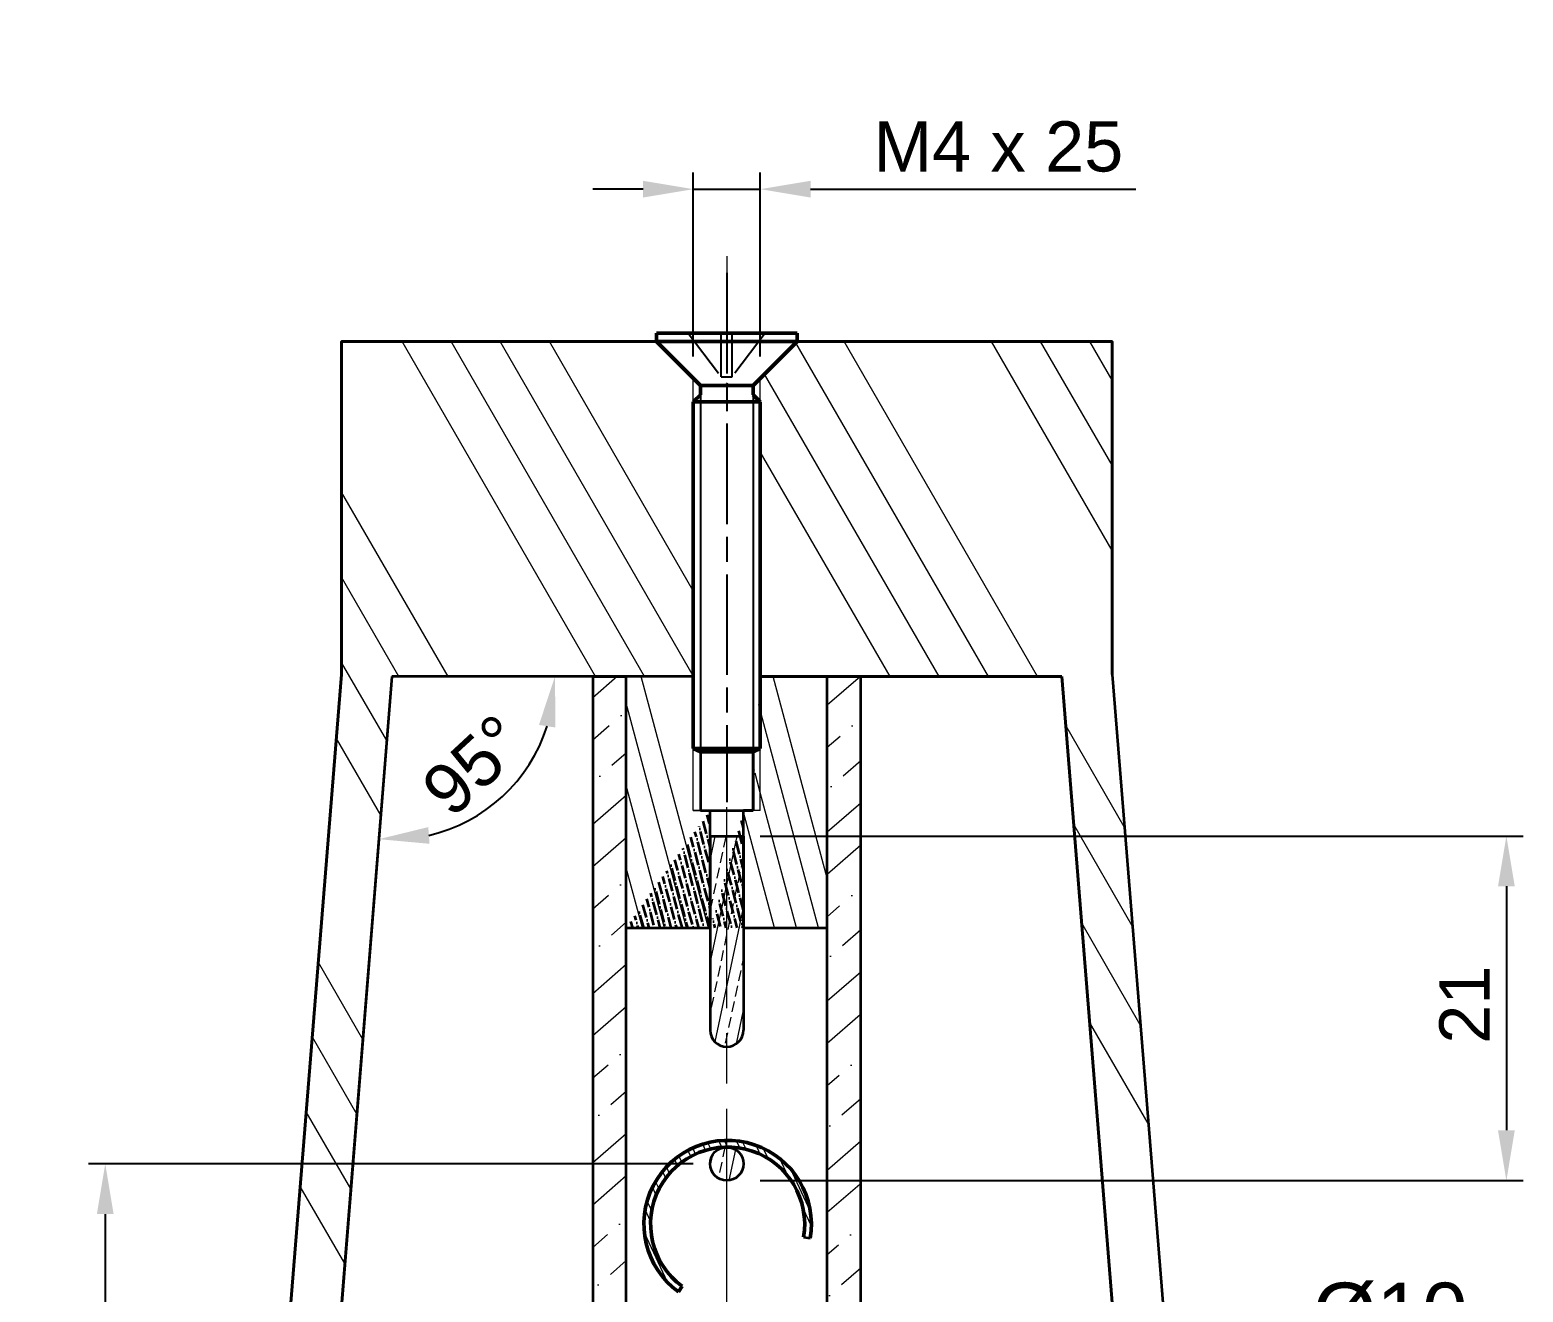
# Model space of a CAD drawing. Header units: millimetres. Extents: x 172 to 840, y -38 to 597.
# Drawn here: x 451.7 to 540.9, y 189.4 to 264.7 of the extents above; entities that cross this region are included whole.
import ezdxf

# ---------------------------------------------------------------- set-up
doc = ezdxf.new("R2010")
doc.units = ezdxf.units.MM
for name, pattern in [('3.1_Seccao$0$AM_ISO02W050', [7.5, 6, -1.5]), ('3.1_Seccao$0$AM_ISO08W050', [18, 12, -1.5, 3, -1.5]), ('AM_ISO02W050', [7.5, 6, -1.5]), ('AM_ISO02W050x2', [3.75, 3, -0.75]), ('AM_ISO08W050', [18, 12, -1.5, 3, -1.5]), ('AM_ISO08W050x2', [9, 6, -0.75, 1.5, -0.75])]:
    doc.linetypes.add(name, pattern=pattern)
for name, color, linetype, lineweight in [('3.1_Seccao$0$AM_0N', 7, 'Continuous', 50), ('3.1_Seccao$0$AM_3N', 6, 'AM_ISO02W050', 25), ('3.1_Seccao$0$AM_4N', 3, 'Continuous', 25), ('3.1_Seccao$0$AM_7N', 4, 'AM_ISO08W050', 25), ('3.1_Seccao$0$Contorno', 7, 'Continuous', 35), ('3.1_Seccao$0$Inflexão', 7, 'Continuous', 18), ('3.1_Seccao$0$Invisível', 7, '3.1_Seccao$0$AM_ISO02W050', 18), ('3.1_Seccao$0$Tracejado', 4, 'Continuous', 18), ('AM_5', 3, 'Continuous', 18)]:
    doc.layers.add(name, color=color, linetype=linetype, lineweight=lineweight)
doc.layers.add('3.1_Seccao$0$Eixos', color=3, linetype='3.1_Seccao$0$AM_ISO08W050', lineweight=18, plot=False)
doc.styles.get("Standard").update_dxf_attribs({"font": 'arial.ttf'})
doc.dimstyles.new('ISO-25$0', dxfattribs={"dimtxt": 3, "dimasz": 3, "dimexe": 1, "dimexo": 2, "dimgap": 1, "dimtad": 1, "dimdec": 1, "dimtxsty": 'Standard', "dimcen": 2.5, "dimadec": 0, "dimazin": 0, "dimtfac": 1, "dimtdec": 1, "dimtmove": 0, "dimatfit": 3, "dimfxl": 1, "dimarcsym": 0})
doc.dimstyles.new('ISO-25$2', dxfattribs={"dimtxt": 3, "dimasz": 3, "dimexe": 1, "dimexo": 2, "dimgap": 1, "dimtad": 1, "dimdec": 1, "dimtxsty": 'Standard', "dimcen": 2.5, "dimadec": 0, "dimazin": 0, "dimtfac": 1, "dimtdec": 1, "dimtmove": 0, "dimatfit": 3, "dimfxl": 1, "dimarcsym": 0})
pattern_1 = [(300.0000000000001, (139.9558649503269, -196.5287717682265), (13.19822715367485, 7.620000000000004), []), (300.0000000000001, (139.026160023138, -199.9984777925428), (13.19822715367485, 7.620000000000004), []), (300.0000000000001, (138.0964550959491, -203.468183816859), (13.19822715367485, 7.620000000000004), []), (300.0000000000001, (137.1667480982077, -206.9378975685819), (13.19822715367485, 7.620000000000004), [])]
pattern_2 = [(105, (139.9558649503269, -196.5287717682265), (-7.360354796322703, -1.972201123681208), []), (105, (140.853890950327, -194.9733451097086), (-7.360354796322703, -1.972201123681208), []), (105, (141.7519169503269, -193.4179184511908), (-7.360354796322703, -1.972201123681208), []), (105, (142.6499449503269, -191.8624883285713), (-7.360354796322703, -1.972201123681208), [])]

# ---------------------------------------------------------------- blocks, each defined once
blk = doc.blocks.new('*D45')
at = {"layer": 'AM_5', "color": 0, "lineweight": -2, "transparency": 16777216}
for p, q in [((491.321656874884, 197.0295082522012), (455.2120186191235, 197.0295082522012)), ((456.2120186191235, 194.0295082522012), (456.2120186191236, 123.8538550088437)), ((489.7002252845527, 120.8538550088437), (455.2120186191236, 120.8538550088437))]:
    blk.add_line(p, q, dxfattribs=at)
at = {"layer": 'AM_5', "color": 0, "transparency": 16777216}
for points in [[(455.7120186191235, 194.0295082522012), (456.7120186191235, 194.0295082522012), (456.2120186191235, 197.0295082522012)], [(455.7120186191236, 123.8538550088437), (456.7120186191236, 123.8538550088437), (456.2120186191236, 120.8538550088437)]]:
    blk.add_solid(points, dxfattribs=at)
at = {"layer": 'Defpoints', "color": 0, "transparency": 16777216}
for p in [(493.321656874884, 197.0295082522012), (456.2120186191236, 120.8538550088437), (491.7002252845527, 120.8538550088437)]:
    blk.add_point(p, dxfattribs=at)
at = {"layer": 'AM_5', "color": 0, "transparency": 16777216, "insert": (453.6802996559584, 158.9416816305222), "char_height": 3, "attachment_point": 5, "rotation": 90}
blk.add_mtext('76', dxfattribs=at)
blk = doc.blocks.new('*D50')
at = {"layer": 'AM_5', "color": 0, "lineweight": -2, "transparency": 16777216}
for p, q in [((495.3234244131589, 216.5947376761576), (540.8675028211823, 216.5947376761576)), ((539.8675028211823, 213.5947376761576), (539.8675028211823, 199.0295573338687)), ((495.3117492553046, 196.0295573338687), (540.8675028211823, 196.0295573338687))]:
    blk.add_line(p, q, dxfattribs=at)
at = {"layer": 'AM_5', "color": 0, "transparency": 16777216}
for points in [[(539.3675028211823, 213.5947376761576), (540.3675028211823, 213.5947376761576), (539.8675028211823, 216.5947376761576)], [(539.3675028211823, 199.0295573338687), (540.3675028211823, 199.0295573338687), (539.8675028211823, 196.0295573338687)]]:
    blk.add_solid(points, dxfattribs=at)
at = {"layer": 'Defpoints', "color": 0, "transparency": 16777216}
for p in [(493.3234244131589, 216.5947376761576), (493.3117492553046, 196.0295573338687), (539.8675028211823, 196.0295573338687)]:
    blk.add_point(p, dxfattribs=at)
at = {"layer": 'AM_5', "color": 0, "transparency": 16777216, "insert": (537.3613636670211, 206.5286548932603), "char_height": 3, "attachment_point": 5, "rotation": 90}
blk.add_mtext('21', dxfattribs=at)
blk = doc.blocks.new('*D53')
at = {"layer": 'AM_5', "color": 0, "lineweight": -2, "transparency": 16777216}
for p, q in [((491.3225395969158, 245.2177540182738), (491.3225213546475, 256.2177540182577)), ((495.3225416911324, 245.2177606518294), (495.3225234488641, 256.2177606518133)), ((488.3225230130397, 255.2177490430949), (485.3225230130438, 255.2177440679308)), ((491.3225230130355, 255.217754018259), (495.3225251072521, 255.2177606518146)), ((498.3225251072481, 255.2177656269787), (517.7515837702499, 255.2177978478969))]:
    blk.add_line(p, q, dxfattribs=at)
at = {"layer": 'AM_5', "color": 0, "transparency": 16777216}
for points in [[(488.3225221838456, 255.7177490430942), (488.3225238422337, 254.7177490430956), (491.3225230130355, 255.217754018259)], [(498.322524278054, 255.717765626978), (498.322525936442, 254.7177656269793), (495.3225251072521, 255.2177606518146)]]:
    blk.add_solid(points, dxfattribs=at)
at = {"layer": 'Defpoints', "color": 0, "transparency": 16777216}
for p in [(495.3225251072521, 255.2177606518146), (491.3225429136918, 243.2177540182766), (495.3225450079084, 243.2177606518322)]:
    blk.add_point(p, dxfattribs=at)
at = {"layer": 'AM_5', "color": 0, "transparency": 16777216, "insert": (509.5370502401745, 257.7495031881814), "char_height": 3, "attachment_point": 5, "rotation": 9.501863481295358e-05}
blk.add_mtext('M4 x 25', dxfattribs=at)
blk = doc.blocks.new('*D61')
at = {"layer": 'AM_5', "color": 0, "lineweight": -2, "transparency": 16777216}
blk.add_arc((473.3225406440224, 226.1177562879461), 9.73967306365753, 283.1424522675702, 342.2813158843749, dxfattribs=at)
at = {"layer": 'AM_5', "color": 0, "transparency": 16777216}
for points in [[(482.1061511778495, 223.2305527206418), (483.0942205796687, 223.0765434443349), (483.0622137076799, 226.1177562879461)], [(475.5744206899845, 216.1345834163858), (475.4997359190881, 217.1317906089973), (472.5454567267017, 216.4091327000023)]]:
    blk.add_solid(points, dxfattribs=at)
at = {"layer": 'Defpoints', "color": 0, "transparency": 16777216}
for p in [(473.3225406440224, 226.1177562879461), (473.3225406440224, 226.1177562879461), (491.322540644021, 226.117756287946), (477.7365604803551, 217.4357254039076), (455.3937623168608, 2.12166488733277)]:
    blk.add_point(p, dxfattribs=at)
at = {"layer": 'AM_5', "color": 0, "transparency": 16777216, "insert": (478.2117830438246, 220.821539612735), "char_height": 3, "attachment_point": 5, "rotation": 42.71188407597257}
blk.add_mtext('95°', dxfattribs=at)

msp = doc.modelspace()

# ---------------------------------------------------------------- hatches: boundary and pattern name
at = {"layer": '3.1_Seccao$0$Contorno', "transparency": 33554687}
h = msp.add_hatch(dxfattribs=at)
h.set_pattern_fill('ANSI34', color=256, scale=0.6, angle=255)
h.set_pattern_definition([(300.0000000000001, (486.0100498464235, 22.38267511234517), (9.898670365256134, 5.715000000000002), []), (300.0000000000001, (485.3127711510318, 19.78039559410797), (9.898670365256134, 5.715000000000002), []), (300.0000000000001, (484.6154924556401, 17.17811607587076), (9.898670365256134, 5.715000000000002), []), (300.0000000000001, (483.9182122073341, 14.57583076207861), (9.898670365256134, 5.715000000000002), [])])
edge = h.paths.add_edge_path()
edge.add_line((495.322540644021, 226.1177562879461), (513.3225406440222, 226.1177562879461))
h = msp.add_hatch(dxfattribs=at)
h.set_pattern_fill('ANSI36', color=256, scale=0.1, angle=59.99999999999999)
h.set_pattern_definition([(105, (486.0100498464235, 22.38267511234517), (-0.4504877817818673, 0.4545174904118133), [0.7937500000000001, -0.15875, 0, -0.15875])])
edge = h.paths.add_edge_path()
edge.add_line((494.322540644021, 211.1177562879461), (494.3225866149737, 218.1177562879461))
edge.add_line((492.3225406440213, 211.1177562879461), (492.3236701683932, 218.1177562879461))
edge.add_line((487.3225406440224, 211.1177562879461), (492.3234244131587, 211.1177562879461))
at = {"layer": '3.1_Seccao$0$Tracejado', "transparency": 33554687}
h = msp.add_hatch(dxfattribs=at)
h.set_pattern_fill('ANSI34', color=256, scale=0.8, angle=255)
h.set_pattern_definition(pattern_1)
edge = h.paths.add_edge_path()
edge.add_line((470.3225406440224, 246.1177562879461), (489.1225406440224, 246.1177562879461))
edge.add_line((489.1225406440224, 246.1177562879461), (491.7519556440225, 243.4883412879461))
edge.add_line((491.7519556440225, 242.9471712879461), (491.3225406440224, 242.517756287946))
edge.add_line((491.3225406440224, 242.517756287946), (491.322540644021, 226.1177562879461))
edge.add_line((491.322540644021, 226.1177562879461), (473.3225406440223, 226.1177562879461))
edge.add_line((473.3225406440224, 226.1177562879461), (455.3937623168608, 2.12166488733277))
edge.add_line((470.3225406440224, 226.238527984147), (470.3225406440224, 246.1177562879461))
edge.add_line((452.2486000716987, 2.12166488733277), (470.3225406440224, 226.238527984147))
edge.add_line((455.3937623168608, 2.12166488733277), (452.2486000716985, 2.12166488733277))
h = msp.add_hatch(dxfattribs=at)
h.set_pattern_fill('ANSI34', color=256, scale=0.1, angle=59.99999999999999)
h.set_pattern_definition([(105, (486.0100498464235, 22.38267511234517), (-1.840088699080676, -0.493050280920302), []), (105, (486.2345563464235, 22.77153177697463), (-1.840088699080676, -0.493050280920302), []), (105, (486.4590628464235, 23.1603884416041), (-1.840088699080676, -0.493050280920302), []), (105, (486.6835698464235, 23.54924597225896), (-1.840088699080676, -0.493050280920302), [])])
edge = h.paths.add_edge_path()
edge.add_line((470.3225406440224, 246.1177562879461), (489.1225406440224, 246.1177562879461))
h = msp.add_hatch(dxfattribs=at)
h.set_pattern_fill('ANSI34', color=256, scale=0.8, angle=255)
h.set_pattern_definition(pattern_1)
h.paths.add_polyline_path([(531.3852436873012, 2.121665221232263), (513.3225406440222, 226.1177562879461), (495.3225406440224, 226.1177562879461), (495.3225406440224, 242.517756287946), (494.8931256440223, 242.9471712879461), (494.8931256440223, 243.4883412879461), (497.5225406440225, 246.1177562879461), (516.3225406440224, 246.1177562879461), (516.3225406440224, 226.238527984147), (534.396482155363, 2.121665083534651)])
edge = h.paths.add_edge_path()
edge.add_line((531.7133243834671, -1.87833511266723), (532.6774032180506, -13.88224371205393))
edge.add_line((534.7190566192403, -1.87833511266723), (535.6871199421714, -13.88224347289105))
h = msp.add_hatch(dxfattribs=at)
h.set_pattern_fill('ANSI36', color=256, scale=0.6, angle=176)
h.set_pattern_definition([(221, (139.9558649503269, -196.5287717682265), (-1.266220612840751, -3.624858538221484), [4.762499999999988, -0.9524999999999983, 0, -0.9524999999999983])])
h.paths.add_polyline_path([(485.3225406440224, 226.1177562879461), (487.3225406440224, 226.1177562879461), (487.3225406440224, 76.11775628794607), (485.3225406440224, 76.11775628794607)])
h.paths.add_polyline_path([(499.3225406440224, 226.1177562879461), (501.3225406440224, 226.1177562879461), (501.3225406440224, 76.11775628794607), (499.3225406440224, 76.11775628794607)])
h = msp.add_hatch(dxfattribs=at)
h.set_pattern_fill('ANSI34', color=256, scale=0.4, angle=59.99999999999999)
h.set_pattern_definition(pattern_2)
edge = h.paths.add_edge_path()
edge.add_line((487.3225406440224, 211.1177562879461), (487.3225406440224, 226.1177562879461))
edge.add_line((487.3225406440224, 226.1177562879461), (491.3225406440212, 226.1177562879461))
edge.add_line((491.322540644021, 221.8324637879468), (491.322540644021, 218.117756287946))
edge.add_line((491.322540644021, 218.117756287946), (492.3236701683931, 218.1177562879461))
edge.add_line((492.3236701683932, 218.1177562879461), (492.3225406440213, 211.1177562879461))
edge.add_line((492.3225406440213, 211.1177562879461), (487.3225406440224, 211.1177562879461))
edge = h.paths.add_edge_path(flags=0)
edge.add_line((495.322540644021, 221.8324637879454), (495.322540644021, 218.1177562879461))
edge.add_line((495.322540644021, 218.117756287946), (495.322540644021, 226.1177562879461))
edge = h.paths.add_edge_path(flags=17)
edge.add_line((499.3225406440224, 226.1177562879461), (495.3225406440212, 226.1177562879461))
edge.add_line((495.322540644021, 221.8324637879454), (495.322540644021, 218.1177562879461))
edge.add_line((495.322540644021, 218.1177562879461), (494.3225866149736, 218.1177562879461))
edge.add_line((494.3225866149737, 218.1177562879461), (494.3225882681438, 211.1177562879461))
edge.add_line((494.3225882681437, 211.1177562879461), (499.3225406440224, 211.1177562879461))
edge.add_line((499.3225406440224, 211.1177562879461), (499.3225406440224, 226.1177562879461))
h.paths.add_polyline_path([(499.3225406440224, 226.1177562879461), (495.322540644021, 226.1177562879461), (495.322540644021, 218.1177562879461), (494.3225866149737, 218.1177562879461), (494.3225882681437, 211.1177562879461), (499.3225406440224, 211.1177562879461)], flags=17)
h = msp.add_hatch(dxfattribs=at)
h.set_pattern_fill('ANSI34', color=256, scale=0.4, angle=59.99999999999999)
h.set_pattern_definition(pattern_2)
edge = h.paths.add_edge_path()
edge.add_line((495.322540644021, 221.8324637879454), (495.322540644021, 218.1177562879461))
edge.add_line((495.322540644021, 218.1177562879461), (494.3225866149736, 218.1177562879461))
edge.add_line((494.3225866149737, 218.1177562879461), (494.3225882681438, 211.1177562879461))
edge.add_line((494.3225882681437, 211.1177562879461), (499.3225406440224, 211.1177562879461))
edge.add_line((499.3225406440224, 211.1177562879461), (499.3225406440224, 226.1177562879461))
edge.add_line((499.3225406440224, 226.1177562879461), (495.3225406440212, 226.1177562879461))
h = msp.add_hatch(dxfattribs=at)
h.set_pattern_fill('ANSI34', color=256, scale=0.4, angle=59.99999999999999)
h.set_pattern_definition(pattern_2)
edge = h.paths.add_edge_path()
edge.add_line((494.8931256440223, 221.6177562879461), (494.893526017026, 218.1177562879461))
edge.add_line((495.3225406440224, 221.8324637879461), (494.8931256440223, 221.6177562879461))
edge.add_line((495.322540644021, 226.1177562879461), (495.322540644021, 218.1177562879461))
edge.add_line((495.322540644021, 218.1177562879461), (494.3225866149736, 218.1177562879461))
h = msp.add_hatch(dxfattribs=at)
h.set_pattern_fill('ANSI33', color=256, scale=0.2, angle=33)
h.set_pattern_definition([(78, (139.9558649503269, -196.5287717682265), (-1.242247452931933, 0.2640478473385544), []), (78, (140.7090129257767, -196.0396717541681), (-1.242247452931933, 0.2640478473385544), [0.635, -0.3175])])
h.paths.add_polyline_path([(494.3216568748837, 205.0168725188086, -1), (492.3234244131587, 205.0168725188086), (492.3234244131587, 211.1177562879461), (492.3225406440213, 211.1177562879461), (492.3236701683932, 218.1177562879461), (494.3225866149737, 218.1177562879461), (494.3225766128855, 216.5947376761575), (494.3234244131586, 216.5947376761575)])
h.paths.add_polyline_path([(494.3225866149737, 218.1177562879461), (493.3225406440221, 218.1177562879461), (493.3225406440221, 216.5947376761575), (494.3225766128855, 216.5947376761575)], flags=17)
h.paths.add_polyline_path([(493.3225406440221, 218.1177562879461), (492.3236701683932, 218.1177562879461), (492.3234244131587, 216.5947376761575), (493.3225406440221, 216.5947376761575)], flags=16)
h.paths.add_polyline_path([(494.3216568748836, 197.0295082522011, 0.4139547360349088), (493.3225406440213, 198.029507861677), (493.3225406440213, 196.0295086427252, 0.4139547360349088)])
h.paths.add_polyline_path([(493.3225406440213, 198.029507861677, 0.001603574086288034), (493.2930358521025, 198.0290985868156, 0.4058541503109148), (492.3216568748838, 197.0295082522011, 0.4144724360897938), (493.3225406440213, 196.0295086427252)])
h = msp.add_hatch(dxfattribs=at)
h.set_pattern_fill('ANSI32', color=256, scale=0.1, angle=70)
h.set_pattern_definition([(115, (139.9558649503269, -196.5287717682265), (-0.8632581671524093, -0.4025438943080162), []), (115, (140.109436440942, -196.1068375654895), (-0.8632581671524093, -0.4025438943080162), [])])
edge = h.paths.add_edge_path()
edge.add_arc((493.3719896472437, 193.4299739562285), 4.999999999999974, 350.2140913183181, 594.0243701431774)
edge.add_line((490.4347841849333, 189.383639309641), (490.6479093891398, 189.7221325109494))
edge.add_arc((493.3715947494875, 193.429466475074), 4.600302931734309, -9.778844118795178, 233.6962075322229, ccw=False)
edge.add_line((497.9050584051906, 192.6481250988874), (498.2992382971861, 192.5801382417272))

# ---------------------------------------------------------------- linework, layer by layer
at = {"layer": '3.1_Seccao$0$AM_0N'}
for p, q in [((489.1225406440224, 246.6177562879461), (497.5225406440225, 246.6177562879461)), ((489.1225406440224, 246.1177562879461), (489.1225406440224, 246.6177562879461)), ((489.1225406440224, 246.1177562879461), (491.7519556440225, 243.4883412879461)), ((489.1225406440224, 246.1177562879461), (497.5225406440225, 246.1177562879461)), ((497.5225406440225, 246.1177562879461), (494.8931256440223, 243.4883412879461)), ((497.5225406440225, 246.6177562879461), (497.5225406440225, 246.1177562879461)), ((491.7519556440225, 242.9471712879461), (491.7519556440225, 243.4883412879461)), ((491.7519556440225, 243.4883412879461), (494.8931256440223, 243.4883412879461)), ((494.8931256440223, 242.9471712879461), (494.8931256440223, 243.4883412879461)), ((491.3225406440224, 242.517756287946), (491.7519556440225, 242.9471712879461)), ((491.3225406440224, 221.8324637879461), (491.3225406440224, 242.517756287946)), ((491.3225406440224, 242.517756287946), (495.3225406440224, 242.517756287946)), ((495.3225406440224, 242.517756287946), (494.8931256440223, 242.9471712879461)), ((495.3225406440224, 221.8324637879461), (495.3225406440224, 242.517756287946)), ((491.3225406440224, 221.8324637879461), (495.3225406440224, 221.8324637879461)), ((491.7519556440225, 221.6177562879461), (491.3225406440224, 221.8324637879461)), ((494.8931256440223, 221.6177562879461), (491.7519556440225, 221.6177562879461)), ((494.8931256440223, 221.6177562879461), (495.3225406440224, 221.8324637879461)), ((490.4347841849333, 189.383639309641), (490.6479093891398, 189.7221325109494))]:
    msp.add_line(p, q, dxfattribs=at)
for centre, radius, start, end in [((493.3719896472437, 193.4299739562285), 4.999999999999974, 350.2140913183181, 234.0243701431774), ((493.3715947494875, 193.429466475074), 4.600302931734309, 350.2211558812048, 233.6962075322229)]:
    msp.add_arc(centre, radius, start, end, dxfattribs=at)
at = {"layer": '3.1_Seccao$0$AM_3N', "linetype": 'AM_ISO02W050x2'}
for p, q in [((491.0225406440225, 246.6177562879461), (493.3225406440224, 243.5822232930222)), ((492.9925406440224, 244.017756287946), (492.9925406440224, 246.6177562879461)), ((495.6225406440224, 246.6177562879461), (493.3225406440224, 243.5822232930222)), ((493.6525406440225, 244.017756287946), (493.6525406440225, 246.6177562879461)), ((492.9925406440224, 244.017756287946), (493.6525406440225, 244.017756287946))]:
    msp.add_line(p, q, dxfattribs=at)
at = {"layer": '3.1_Seccao$0$AM_4N'}
for p, q in [((491.7519556440225, 242.9471712879461), (491.7519556440225, 242.517756287946)), ((491.7519556440225, 242.517756287946), (491.7519556440225, 221.6177562879461)), ((494.8931256440223, 242.9471712879461), (494.8931256440223, 242.517756287946)), ((494.8931256440223, 242.517756287946), (494.8931256440223, 221.6177562879461))]:
    msp.add_line(p, q, dxfattribs=at)
at = {"layer": '3.1_Seccao$0$AM_7N', "linetype": 'AM_ISO08W050x2'}
msp.add_line((493.3225406440224, 250.2177562879461), (493.3225406440224, 218.6177562879461), dxfattribs=at)
at = {"layer": '3.1_Seccao$0$Contorno'}
for p, q in [((470.3225406440224, 226.238527984147), (470.3225406440224, 246.1177562879461)), ((470.3225406440224, 246.1177562879461), (489.1225406440224, 246.1177562879461)), ((497.5225406440225, 246.1177562879461), (516.3225406440224, 246.1177562879461)), ((497.5225406440225, 246.1177562879461), (516.3225406440224, 246.1177562879461)), ((516.3225406440224, 246.1177562879461), (516.3225406440224, 226.238527984147)), ((491.7519556440225, 243.4883412879461), (491.7519556440225, 242.9471712879461)), ((494.8931256440223, 242.9471712879461), (494.8931256440223, 243.4883412879461)), ((491.7519556440225, 242.9471712879461), (491.3225406440224, 242.517756287946)), ((491.3225406440224, 242.517756287946), (491.322540644021, 226.1177562879461)), ((495.3225406440224, 242.517756287946), (494.8931256440223, 242.9471712879461)), ((495.3225406440224, 226.1177562879461), (495.3225406440224, 242.517756287946)), ((452.2486000716987, 2.12166488733277), (470.3225406440224, 226.238527984147)), ((470.3225406440224, 226.238527984147), (452.8128009911029, 9.117756287946065)), ((473.3225406440224, 226.1177562879461), (455.3937623168608, 2.12166488733277)), ((473.3225406440224, 226.1177562879461), (464.451572902087, 116.1177562879461)), ((491.322540644021, 226.1177562879461), (473.3225406440224, 226.1177562879461)), ((491.322540644021, 226.1177562879461), (473.3225406440224, 226.1177562879461)), ((485.3225406440224, 226.1177562879461), (485.3225406440224, 76.11775628794607)), ((485.3225406440224, 226.1177562879461), (487.3225406440224, 226.1177562879461)), ((487.3225406440224, 76.11775628794607), (487.3225406440224, 226.1177562879461)), ((495.322540644021, 226.1177562879461), (513.3225406440222, 226.1177562879461)), ((513.3225406440222, 226.1177562879461), (495.3225406440224, 226.1177562879461)), ((499.3225406440224, 76.11775628794607), (499.3225406440224, 226.1177562879461)), ((499.3225406440224, 226.1177562879461), (501.3225406440224, 226.1177562879461)), ((501.3225406440224, 76.11775628794607), (501.3225406440224, 226.1177562879461)), ((513.3225406440224, 226.1177562879461), (522.1935083859578, 116.1177562879461)), ((531.3852436873012, 2.121665221232263), (513.3225406440222, 226.1177562879461)), ((516.3225406440224, 226.238527984147), (533.8322802969417, 9.117756287946065)), ((516.3225406440224, 226.238527984147), (534.396482155363, 2.121665083534651)), ((491.7519556440225, 221.6177562879461), (491.7501521431736, 218.1177562879461)), ((494.893526017026, 218.1177562879461), (494.8931256440223, 221.6177562879461)), ((494.8931256440223, 221.6177562879461), (494.893526017026, 218.1177562879461)), ((491.7501521431736, 218.1177562879461), (494.893526017026, 218.1177562879461)), ((492.3225406440213, 211.1177562879461), (492.3236701683932, 218.1177562879461)), ((494.322540644021, 211.1177562879461), (494.3225866149737, 218.1177562879461)), ((494.893526017026, 218.1177562879461), (494.3225866149737, 218.1177562879461)), ((492.3234244131587, 216.5947376761575), (492.3234244131587, 205.0168725188086)), ((492.3234244131587, 216.5947376761575), (494.3234244131586, 216.5947376761575)), ((494.3234244131586, 216.5947376761575), (494.3216568748837, 205.0168725188086)), ((487.3225406440224, 211.1177562879461), (492.3234244131587, 211.1177562879461)), ((494.3225882681437, 211.1177562879461), (499.3225406440224, 211.1177562879461)), ((497.9050584051906, 192.6481250988874), (498.2992382971861, 192.5801382417272))]:
    msp.add_line(p, q, dxfattribs=at)
msp.add_lwpolyline([(516.3225406440224, 226.238527984147), (516.3225406440224, 246.1177562879461), (470.3225406440224, 246.1177562879461), (470.3225406440224, 226.238527984147)], dxfattribs=at)
msp.add_circle((493.3216568748837, 197.0295082522011), 0.9999999999998863, dxfattribs=at)
msp.add_arc((493.3225406440213, 205.0168725188086), 0.9991162308625121, 180, 0, dxfattribs=at)
at = {"layer": '3.1_Seccao$0$Eixos'}
for p, q in [((493.3225406440224, 251.2177562879461), (493.3225406440224, 250.2177562879461)), ((493.3101922970611, 218.3186981295652), (493.3220241699646, 48.93568341982717))]:
    msp.add_line(p, q, dxfattribs=at)
at = {"layer": '3.1_Seccao$0$Inflexão'}
for p, q in [((491.322540644021, 218.117756287946), (491.322540644021, 221.8324637879461)), ((495.322540644021, 218.117756287946), (495.322540644021, 221.8324637879454))]:
    msp.add_line(p, q, dxfattribs=at)
at = {"layer": '3.1_Seccao$0$Invisível'}
for p, q in [((491.3225406440224, 242.517756287946), (491.3225451833614, 243.9177517486071)), ((495.3225406440224, 242.517756287946), (495.3225493717946, 243.9177650157183)), ((487.3225406440224, 211.1177562879461), (487.3225406440224, 226.1177562879461)), ((487.3225406440224, 226.1177562879461), (491.322540644021, 226.1177562879461)), ((487.3225406440224, 211.1177562879461), (487.3225406440224, 226.1177562879461)), ((499.3225406440224, 226.1177562879461), (495.322540644021, 226.1177562879461)), ((499.3225406440224, 211.1177562879461), (499.3225406440224, 226.1177562879461)), ((491.7519556440224, 221.6177562879461), (491.7501521431736, 218.1177562879461)), ((494.8931256440223, 221.6177562879461), (494.893526017026, 218.1177562879461)), ((495.322540644021, 218.1177562879461), (491.322540644021, 218.1177562879461)), ((491.322540644021, 218.117756287946), (492.3236701683932, 218.1177562879461)), ((492.3236701683932, 218.1177562879461), (492.3225406440213, 211.1177562879461)), ((495.322540644021, 218.1177562879461), (494.3225866149737, 218.1177562879461)), ((494.3225866149737, 218.1177562879461), (494.3225882681437, 211.1177562879461)), ((492.3225406440213, 211.1177562879461), (487.3225406440224, 211.1177562879461)), ((494.3225882681437, 211.1177562879461), (499.3225406440224, 211.1177562879461))]:
    msp.add_line(p, q, dxfattribs=at)

# ---------------------------------------------------------------- texts
at = {"layer": 'AM_5', "insert": (532.9358478102297, 188.1166943172919), "char_height": 3.5, "attachment_point": 5}
msp.add_mtext('%%C10', dxfattribs=at)

# ---------------------------------------------------------------- dimensions: what is measured, and where the dimension line sits
at = {"layer": 'AM_5'}
dim = msp.add_aligned_dim(p1=(491.3225429136919, 243.2177540182766), p2=(495.3225450079085, 243.2177606518322), distance=11.999999999998881, text='M4 x 25', dimstyle='ISO-25$0', override={"dimpost": ''}, dxfattribs=at)
dim.commit()
dim.dimension.update_dxf_attribs({"geometry": '*D53', "text_midpoint": (509.5370502401745, 257.7495031881814)})
dim = msp.add_angular_dim_2l(base=(477.7365604803551, 217.4357254039076), line1=((491.322540644021, 226.1177562879461), (473.3225406440224, 226.1177562879461)), line2=((473.3225406440224, 226.1177562879461), (455.3937623168608, 2.12166488733277)), dimstyle='ISO-25$2', override={"dimpost": ''}, dxfattribs=at)
dim.commit()
dim.dimension.update_dxf_attribs({"geometry": '*D61', "text_midpoint": (478.2117830438245, 220.821539612735)})
for base, p1, p2, text, picture, middle in [((539.8675028211823, 196.0295573338687), (493.3234244131586, 216.5947376761575), (493.3117492553044, 196.0295573338686), '21', '*D50', (539.8675028211821, 206.5286548932603)), ((456.2120186191236, 120.8538550088437), (493.3216568748837, 197.0295082522011), (491.7002252845525, 120.8538550088437), '76', '*D45', (456.2120186191235, 158.9416816305222))]:
    dim = msp.add_linear_dim(base=base, p1=p1, p2=p2, angle=90, text=text, dimstyle='ISO-25$0', dxfattribs=at)
    dim.commit()
    dim.dimension.update_dxf_attribs({"geometry": picture, "text_midpoint": middle, "dimtype": 160})

doc.saveas('drawing.dxf')
